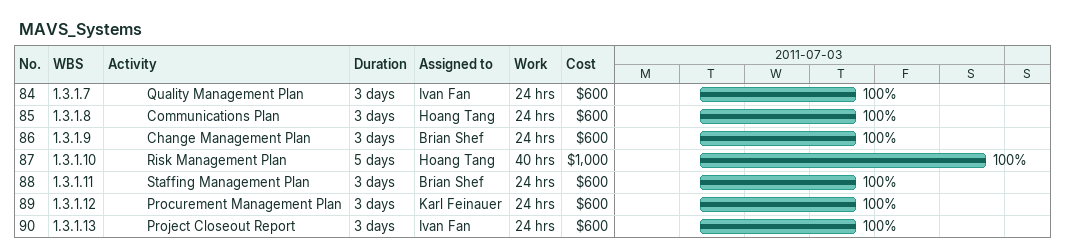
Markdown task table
MAVS_Systems

| ID | WBS | Task | Duration | Start | Finish | Resources | % complete | Work (h) | Cost ($) |
|---|---|---|---|---|---|---|---|---|---|
| 84 | 1.3.1.7 | Quality Management Plan | 3d | 2011-07-05 | 2011-07-07 | Ivan Fan | 100 | 24 | 600 |
| 85 | 1.3.1.8 | Communications Plan | 3d | 2011-07-05 | 2011-07-07 | Hoang Tang | 100 | 24 | 600 |
| 86 | 1.3.1.9 | Change Management Plan | 3d | 2011-07-05 | 2011-07-07 | Brian Shef | 100 | 24 | 600 |
| 87 | 1.3.1.10 | Risk Management Plan | 5d | 2011-07-05 | 2011-07-09 | Hoang Tang | 100 | 40 | 1000 |
| 88 | 1.3.1.11 | Staffing Management Plan | 3d | 2011-07-05 | 2011-07-07 | Brian Shef | 100 | 24 | 600 |
| 89 | 1.3.1.12 | Procurement Management Plan | 3d | 2011-07-05 | 2011-07-07 | Karl Feinauer | 100 | 24 | 600 |
| 90 | 1.3.1.13 | Project Closeout Report | 3d | 2011-07-05 | 2011-07-07 | Ivan Fan | 100 | 24 | 600 |
